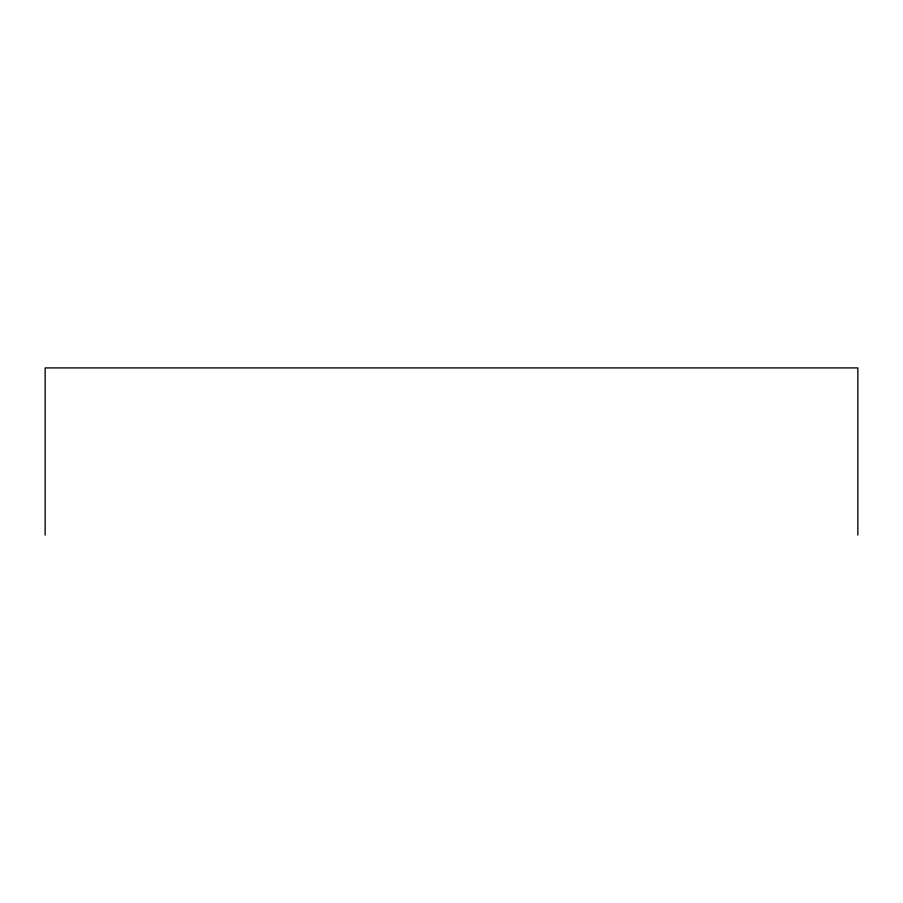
<?xml version="1.0" encoding="UTF-8"?>
<svg xmlns="http://www.w3.org/2000/svg" width="903" height="903" viewBox="0 0 903 903"><rect width="100%" height="100%" fill="white"/><g stroke="black" fill="none" stroke-linecap="round" stroke-linejoin="round"><path stroke-width="1.35" d="M857.85 535.084L857.85 367.916L45.15 367.916L45.15 535.084"/></g></svg>
